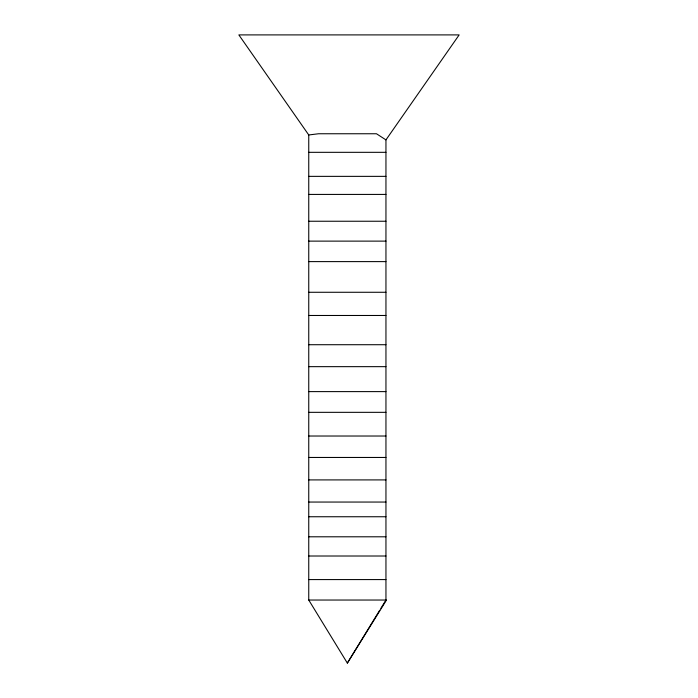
<?xml version="1.0" encoding="UTF-8"?>
<svg xmlns="http://www.w3.org/2000/svg" width="698" height="698" viewBox="0 0 698 698"><rect width="100%" height="100%" fill="white"/><g stroke="black" fill="none" stroke-linecap="round" stroke-linejoin="round"><path stroke-width="1.05" d="M380.846 608.377L385.95 600.036L385.95 139.888L459.153 34.9L238.847 34.9L308.752 134.967L308.752 600.036L347.351 663.1L379.712 610.235M347.351 663.1L386.5 600.036L308.752 600.036M308.752 134.967L318.585 133.754L376.475 133.754L385.95 139.888M308.752 152.321L385.95 152.321M308.752 176.358L385.95 176.358M308.752 194.419L385.95 194.419M308.752 221.24L385.95 221.24M308.752 241.124L385.95 241.124M308.752 261.61L385.95 261.61M308.752 292.27L385.95 292.27M308.752 315.479L385.95 315.479M308.752 344.716L385.95 344.716M308.752 366.659L385.95 366.659M308.752 391.613L385.95 391.613M308.752 412.335L385.95 412.335M308.752 436.023L385.95 436.023M308.752 457.46L385.95 457.46M308.752 479.91L385.95 479.91M308.752 502.054L385.95 502.054M308.752 516.747L385.95 516.747M308.752 536.797L385.95 536.797M308.752 556.009L385.95 556.009M308.752 579.576L385.95 579.576"/></g></svg>
